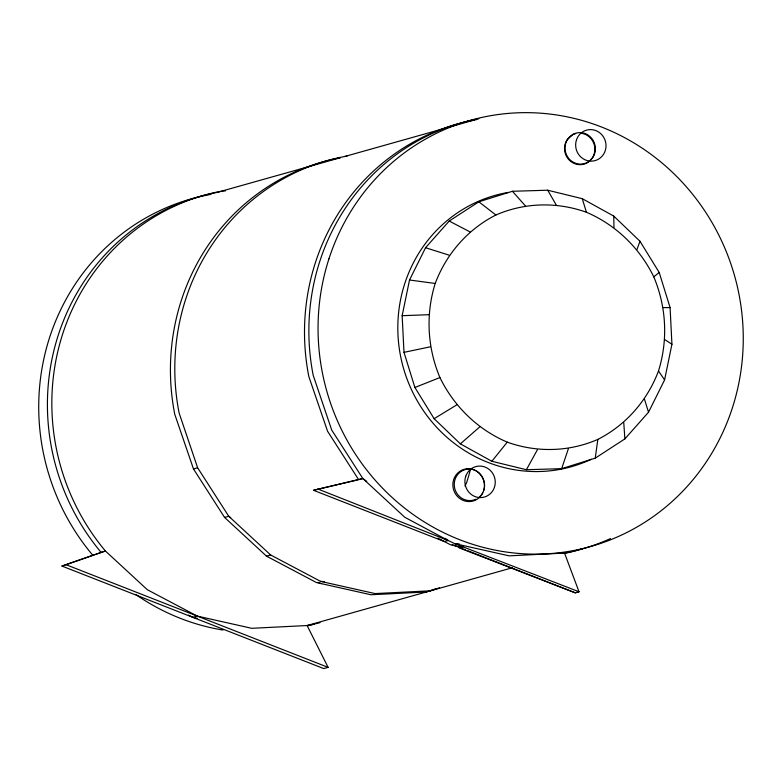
<?xml version="1.0" encoding="UTF-8"?>
<svg xmlns="http://www.w3.org/2000/svg" width="782" height="782" viewBox="0 0 782 782"><rect width="100%" height="100%" fill="white"/><g stroke="black" fill="none" stroke-linecap="round" stroke-linejoin="round"><path stroke-width="1.17" d="M595.258 458.144L624.886 438.888L648.532 412.212L664.583 379.935L671.933 344.246L670.096 307.59L659.197 272.459L639.969 241.247L613.723 216.076L582.258 198.677L547.703 190.212L512.435 191.277L478.838 201.795L449.2 221.052L425.555 247.728L409.514 280.005L402.153 315.693L403.991 352.35L414.9 387.481L434.127 418.693L460.373 443.863L491.839 461.272L526.384 469.728L561.662 468.662L595.258 458.144L597.819 439.416C626.02 425.095 647.398 400.482 658.503 370.951C668.16 340.004 666.342 306.72 653.791 276.857C639.696 248.021 616.03 224.884 586.432 212.264C556.97 201.688 524.634 202.489 495.896 215.001C467.695 229.322 446.317 253.935 435.203 283.465C425.555 314.423 427.373 347.707 439.924 377.559C454.01 406.405 477.685 429.533 507.274 442.153C536.735 452.739 569.081 451.928 597.819 439.416M561.662 468.662L568.406 448.624M483.413 491.096C486.961 482.289 481.194 471.39 471.976 469.171A16.481 15.767 74.3 0 0 453.55 479.982A16.481 15.767 74.3 0 0 462.748 500.236A16.481 15.767 74.3 0 0 482.777 492.953M636.959 249.536L639.969 241.247M464.997 486.033L466.571 482.758A221.433 211.902 74.3 0 0 470.285 469.953M526.384 469.728L537.517 449.562M491.839 461.272L507.274 442.153M590.058 160.593L589.765 160.955A15.816 15.132 74.3 0 1 569.736 160.564A15.816 15.132 74.3 0 1 567.038 139.9L570.342 136.146A15.816 15.132 74.3 0 1 590.371 136.899A15.816 15.132 74.3 0 1 592.717 157.602L590.058 160.593A15.816 15.132 74.3 0 1 570.039 159.841A15.816 15.132 74.3 0 1 567.693 139.137M567.732 139.088L572.932 134.631A15.816 15.132 74.3 0 1 575.718 133.595M590.283 160.339L592.365 157.905A15.816 15.132 74.3 0 0 580.635 133.194M460.373 443.863L479.728 426.913M653.791 276.857L659.197 272.459M434.127 418.693L456.756 404.88M414.9 387.481L439.924 377.559M61.954 566.07L105.394 550.978L147.329 589.716L197.25 616.089L251.745 628.308L307.111 625.532L328.108 667.359L323.728 668.581L61.954 566.07L105.394 550.978A221.433 211.902 74.3 0 1 221.785 191.101L340.375 157.729A221.433 211.902 74.3 0 0 174.748 414.255L193.486 468.965L224.581 517.43L266.525 556.168L316.436 582.541L370.942 594.76L426.298 591.984L436.561 588.543M439.582 587.751L430.452 590.811L375.096 593.587L320.6 581.368L270.68 554.995L228.745 516.257L197.641 467.792L179.117 413.023A221.433 211.902 74.3 0 1 347.091 156.068M344.745 156.498L474.449 119.988M193.486 468.965L197.641 467.792M462.846 546.794L458.985 547.82L575.239 592.824L579.11 591.798L454.674 543.627L448.145 540.499L444.381 541.555L313.514 490.285L362.819 478.516L366.738 481.37M224.581 517.43L228.745 516.257L230.7 517.684M445.202 538.358L448.145 540.499L404.753 517.254L362.819 478.516L358.664 479.689L327.56 431.224L308.822 376.513A221.433 211.902 74.3 0 1 476.795 119.558M266.525 556.168L270.68 554.995M188.57 615.092L192.822 617.34L197.25 616.089M512.386 567.752L307.111 625.532A221.433 211.902 74.3 0 0 319.994 622.658M313.514 490.285L357.472 479.962M403.991 352.35L430.374 346.797M221.785 191.101L225.421 190.916M402.153 315.693L428.771 314.706M663.332 307.619L670.096 307.59M459.503 544.047L454.674 543.627L509.17 555.846L564.536 553.069A221.433 211.902 74.3 0 0 610.488 538.573M559.707 552.659L564.536 553.069L579.012 591.759L575.239 592.824L467.949 550.792M320.6 581.368L324.217 581.681M409.514 280.005L435.203 283.465M462.592 547.508L450.52 544.8L437.969 538.172M192.822 617.34L197.563 618.396M425.555 247.728L449.259 255.206M452.182 544.614L465.691 549.902M318.098 582.355L321.441 583.665M66.382 564.819L328.108 667.359M317.942 489.043L448.145 540.499M449.2 221.052L469.953 231.853M664.944 339.711L671.933 344.246M478.838 201.795L495.896 215.001M512.435 191.277L525.308 205.793M658.503 370.951L664.583 379.935M362.819 478.516L331.724 430.061L313.191 375.292A221.433 211.902 74.3 0 1 478.819 118.756M547.703 190.212L556.188 204.864M644.456 399.211L648.532 412.212M582.258 198.677L586.432 212.264M623.753 422.563L624.886 438.888M613.723 216.076L613.978 227.503M314.403 624.202A221.433 211.902 74.3 0 1 307.365 625.835M100.966 552.219A221.433 211.902 74.3 0 1 58.689 333.836A221.433 211.902 74.3 0 1 219.703 191.922M591.339 459.249A140.916 134.856 74.3 0 1 404.421 371.362A140.916 134.856 74.3 0 1 508.505 192.382M582.58 548.739A221.433 211.902 74.3 0 1 563.89 553.548M475.964 499.209A15.816 15.132 74.3 0 1 454.498 487.342A15.816 15.132 74.3 0 1 470.627 469.141C482.074 470.197 488.496 484.742 481.947 494.058A15.816 15.132 74.3 0 1 479.298 497.049M223.036 630.057A221.433 211.902 74.3 0 1 136.185 594.779M92.286 554.663A221.433 211.902 74.3 0 1 49.999 336.28A221.433 211.902 74.3 0 1 211.023 194.366M576.52 139.763A15.816 15.132 74.3 0 0 593.597 160.936A15.816 15.132 74.3 0 0 602.394 135.413A15.816 15.132 74.3 0 0 576.52 139.763M328.948 258.832A221.433 211.902 74.3 0 0 573.333 550.596A221.433 211.902 74.3 0 0 689.714 190.73A221.433 211.902 74.3 0 0 328.948 258.832M465.759 476.228A15.816 15.132 74.3 0 0 482.836 497.401A15.816 15.132 74.3 0 0 491.624 471.878A15.816 15.132 74.3 0 0 465.759 476.228"/></g></svg>
